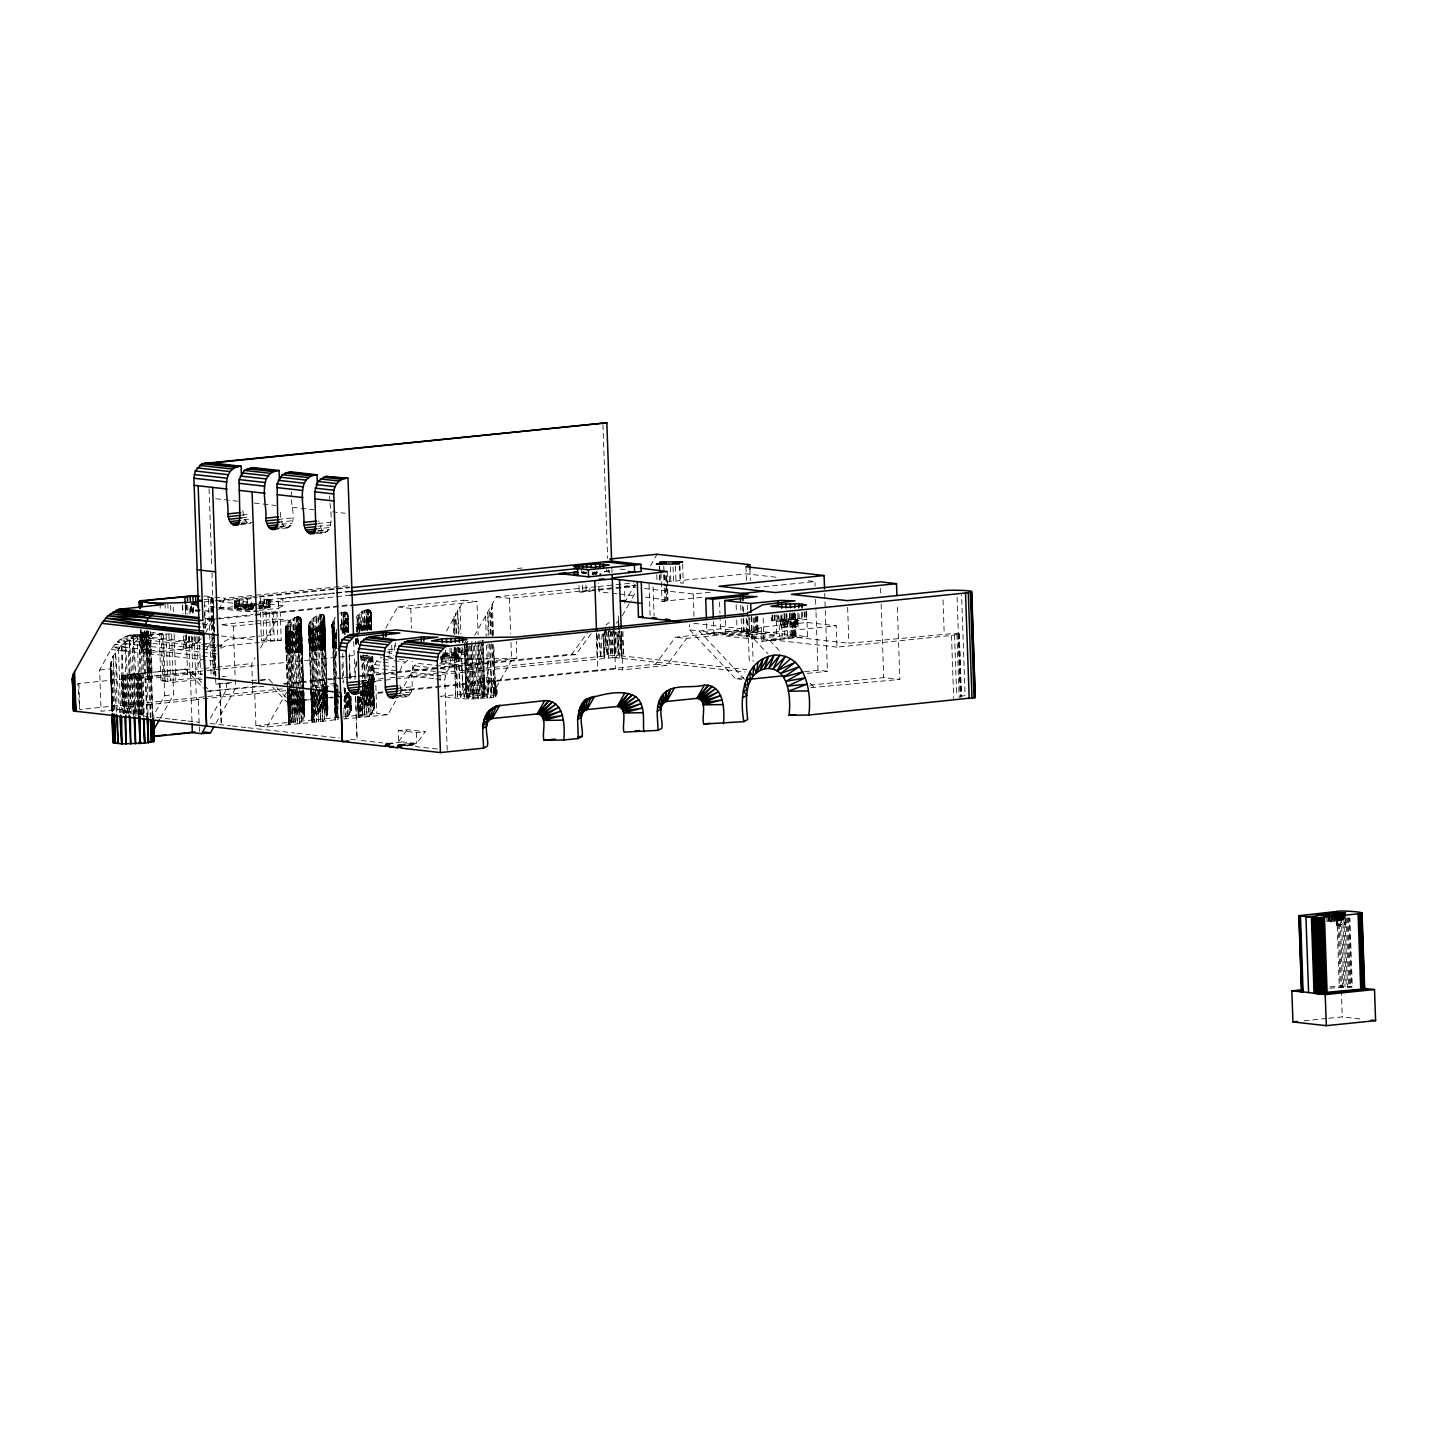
<?xml version="1.0" encoding="UTF-8"?>
<svg xmlns="http://www.w3.org/2000/svg" width="1448" height="1448" viewBox="0 0 1448 1448"><rect width="100%" height="100%" fill="white"/><g stroke="black" fill="none" stroke-linecap="round" stroke-linejoin="round"><path stroke-width="0.75" stroke-dasharray="5 3.75" d="M121.759 712.398L121.813 644.903C128.655 638.858 142.556 628.595 150.23 638.405L152.945 716.434L164.692 695.601L162.538 633.699L153.452 632.686L130.501 635.02C113.596 638.115 107.206 657.283 99.641 670.008L101.07 711.276L135.822 707.746L136.058 714.117M299.084 685.302L297.962 626.604C310.053 609.68 284.532 617.97 285.292 629.138L286.143 652.632L302.361 652.161L301.256 620.758L303.247 685.628M194.322 636.143L196.331 699.366L254.794 693.827L255.916 725.756L266.993 726.986L322.723 721.321L327.429 715.167L327.067 685.7L322.47 685.194L321.275 624.233C333.384 607.309 307.845 615.599 308.623 626.767L309.456 650.261L325.691 649.79L324.569 618.368L326.814 691.873M344.57 633.138L344.588 621.844C351.285 617.427 346.561 607.762 339.791 613.59M367.593 630.785L367.611 619.509C378.652 605.879 359.557 608.106 356.208 617.916M612.576 631.02L612.522 657.754L439.921 674.533L440.228 683.239M189.688 636.179L189.634 647.419L183.914 649.066L147.443 652.776C136.022 653.356 142.32 636.414 140.347 630.206M189.815 613.699L189.851 606.965M1337.138 917.58L1337.246 925.145L1336.432 917.507M297.13 687.565L299.41 723.692C302.487 721.629 308.026 713.267 301.872 711.909L300.333 691.022L299.989 712.108L292.478 716.814L288.659 724.778L285.419 627.871L288.767 723.041L287.41 688.759M346.742 692.615L346.633 707.348L343.375 708.706M185.398 635.636L185.254 648.867L184.457 635.708M185.634 613.59L185.724 604.775M362.597 630.821L362.815 611.255L363.792 630.785M604.269 629.971L603.979 656.107L388.01 678.116M618.477 631.672L618.206 655.51L746.752 669.61M618.513 629.5L618.604 620.83L616.215 623.237M1337.373 915.389L1337.463 925.145L1345.753 924.313L1345.427 912.946M334.922 633.898L336.642 719.584L322.723 721.321L320.732 689.701M357.855 638.206L357.783 644.867L357.656 638.188M357.891 635.998C353.909 621.518 361.258 626.857 367.611 619.509L368.335 629.88L367.955 609.554L369.204 629.771M203.824 629.084L203.933 622.441M361.511 630.17L361.602 624.016L362.145 630.133M298.216 691.257L297.854 712.869L293.148 618.35L292.767 653.139L290.089 620.649L292.478 716.814L287.519 623.509L287.537 652.976L285.835 626.477L286.577 652.831M321.474 693.212L321.166 710.497L314.071 716.525L311.972 722.407L310.868 690.895M344.823 688.669L344.479 708.126L343.882 699.511M457.496 647.039L460.428 698.642C462.22 685.791 492.809 666.044 495.868 686.406C501.913 701.701 486.799 696.741 478.111 698.678C465.55 699.674 453.097 697.846 440.681 696.271L473.152 692.959L495.922 695.619L493.171 644.631M609.264 626.984L608.594 657.826L606.133 627.074M319.338 693.067L318.94 711.783L317.474 688.976M192.946 637.066L192.711 645.79L189.634 647.419L188.801 636.215M342.886 633.898L343.23 623.237L344.588 621.844L345.457 634.296M365.982 629.409L366.235 620.884L366.724 629.409M603.219 634.477L603.979 656.107L607.309 655.835L608.16 628.685M280.532 512.375C280.586 517.823 280.84 525.877 287.048 527.941C299.609 522.294 288.532 501.623 291.754 491.813M316.587 533.063C338.687 537.063 328.823 507.144 329.728 496.067M361.982 681.212L363.991 688.94L368.353 692.524C381.729 686.461 365.837 663.365 381.874 657.32M399.938 685.483L401.965 693.194L406.309 696.796C419.142 691.239 405.096 671.184 417.042 663.293L450.238 667.021L456.084 664.523L516.882 658.333L516.284 641.301M605.861 627.074L604.612 657.971L602.983 633.373M460.048 647.908L464.138 698.841L465.568 689.375L468.482 698.913L471.451 684.252L473.224 698.859L474.582 682.099L478.111 698.678L480.845 678.949L482.854 698.407L483.831 677.99L487.198 698.045L489.134 677.465L490.908 697.592L491.325 677.917L493.75 697.103L494.528 680.144L495.596 696.579L495.451 681.899L496.338 696.09L495.904 683.999M604.522 632.124L607.309 655.835L614.676 655.528L615.816 631.853L616.178 657.79L745.159 671.962M596.323 632.794L597.21 658.514L597.662 628.269L600.757 658.207L602.404 628.921M334.271 690.768L335.284 720.036L332.479 621.735L335.357 617.282M343.9 709.936L343.954 718.968L358.308 717.683L357.891 696.778M134.537 714.117L132.275 651.89C131.768 631.165 158.918 635.31 172.131 633.591M447.215 750.154L444.771 679.908L446.093 672.65L450.238 667.021M491.614 643.582L494.365 695.203L495.868 686.406L496.338 696.09M412.101 745.358L413.422 743.204L416.716 743.457L425.26 731.692L407.268 729.683L398.345 730.588L398.725 741.43L413.422 743.204M355.955 662.532L354.923 678.569M361.873 666.858L364.715 660.179L369.873 655.98M399.847 671.13L402.689 664.451L407.847 660.234M269.762 600.051L260.278 598.513L260.604 608.739L259.445 608.848L259.21 601.753L269.762 600.051L269.925 607.164M269.907 599.599L270.016 607.11L260.604 608.739M771.368 620.559L790.825 617.952L806.934 619.219L794.065 621.319L774.354 621.283L771.368 620.559L771.151 614.477M446.473 631.057L463.885 600.196L476.971 601.662L478.13 634.821M596.051 586.73L496.356 596.884L474.618 635.419M148.492 631.183L141.886 643.274L140.945 647.871L140.8 630.332M153.452 632.686L150.23 638.405L152.637 717.031M205.634 632.758L213.2 619.346M218.612 609.753L225.092 598.259L348.823 585.644M160.493 717.846L173.561 694.696L173.108 682.207L160.909 680.85L159.28 634.17M200.747 659.654L195.281 669.356L201.797 668.686M206.231 649.935L213.906 636.342M210.358 718.226L226.684 689.284L226.467 683.04M215.951 723.113L235.535 688.397L235.228 679.492M252.803 693.61L251.753 663.6L255.047 657.772M260.513 648.071L276.948 618.948L289.835 620.396L292.007 682.641M266.993 726.986L289.835 686.497M385.711 628.142L397.675 606.947L463.885 600.196M357.602 697.429L358.308 717.683L387.883 714.679L395.503 701.176M399.865 693.465L412.915 670.315L412.608 661.465M624.468 603.001L634.894 584.521M622.369 615.653L631.038 600.305M632.124 598.386L635.364 592.63M650.532 565.752L657.03 554.24M162.538 633.699L139.587 636.052L131.388 641.048L128.275 651.437L129.071 674.316L188.928 669.085L202.774 683.691M204.602 627.509L208.747 621.862L214.576 619.364L252.676 615.49M123.044 713.303L121.722 675.51L137.632 674.171L140.927 674.714L142.32 714.733M142.175 714.986L140.927 674.714M327.121 692.162L327.067 685.7M466.22 696.868C495.035 692.778 486.166 699.981 466.22 696.868L464.482 647.147M725.376 620.504L725.919 636.016L758.281 632.07L744.127 631.636L713.936 634.677L706.932 633.88L706.552 622.803M959.282 633.844L961.49 696.922L960.223 696.18L958.015 633.102L959.282 633.844L951.499 635.455L836.98 647.129L836.238 625.789L807.025 622.495L761.485 627.147L761.974 641.337L793.667 637.211L796.255 636.342L782.083 635.907L751.892 638.93L725.919 636.016M147.642 630.658L149.343 679.546L147.533 679.094L146.085 632.143M215.68 676.162L213.127 598.096L203.625 596.775M251.825 604.83L243.572 606.06L254.214 606.531M253.165 608.323L243.626 607.834L251.88 606.603L251.626 598.621L234.341 600.938L235.01 608.45L248.314 609.318L248.26 607.545M259.264 607.798L261.274 607.327L261.346 605.318L258.287 604.812M261.274 607.327L258.359 606.585M355.828 638.912L356.226 645.717L356.045 639.147M336.968 690.823L337.384 714.136L335.393 718.28L334.162 683.8L336.008 683.347L338.036 719.385L336.642 719.584L332.479 621.735L334.162 648.233L337.366 648.396M365.91 655.636L369.059 716.597L374.308 708.488L373.403 680.976L362.543 680.651L362.815 716.851L361.312 692.072M441.061 661.827C482.999 654.93 435.504 672.849 440.934 654.496M458.69 661.32L458.582 653.989L451.378 653.428L441.676 654.261L441.93 661.356M585.897 571.978L585.951 573.752L582.911 573.263L586.802 572.322M660.994 573.028L661.989 601.391L667.999 600.286L643.546 596.793M780.237 620.142L798.011 619.4L780.237 620.142L780.943 627.455L798.12 626.731L788.726 626.007L780.472 627.237M1343.02 913.96L1342.857 919.933L1326.748 921.381M604.305 571.924L609.518 570.331L609.427 572.557M398.725 741.43L407.268 729.683M388.281 672.831L571.815 654.116L587.472 632.812M396.499 672.849L575.815 654.568L591.472 633.265M401.006 690.117L655.618 664.161L675.401 637.229L737.068 630.948L748.236 632.197L686.587 638.496L675.401 637.229M400.517 691.022L615.454 669.03L622.64 669.845L666.786 665.428L686.587 638.496M124.673 712.452L121.813 644.903L113.143 655.962L110.501 663.13L111.894 711.131M201.381 638.586L192.711 645.79L192.222 637.084M344.045 687.329L346.054 718.932L351.303 710.823L350.814 696.017M285.491 630.206C288.894 634.677 295.193 629.5 297.962 626.604L300.876 685.356M308.804 627.835L312.08 720.67L308.732 625.5L309.456 650.261L308.623 626.767C310.524 633.011 318.759 627.346 321.275 624.233L324.678 691.655M340.153 625.536L343.23 623.237L343.81 633.898M605.952 624.866L609.355 622.586M234.594 608.033L236.114 605.536L238.395 605.083L255.952 603.834M467.215 645.699L466.799 654.279L441.568 656.216M371.738 656.577L373.982 706.171C368.009 701.882 360.118 710.497 358.416 715.946L357.656 696.651M220.494 648.288L226.34 645.79L259.283 642.423M278.125 601.155L278.939 608.305L278.125 601.155L282.776 598.585L334.542 593.318M278.378 608.25L283.03 605.68L282.776 598.585M747.023 619.925L747.548 634.821L761.485 627.147M324.696 617.12L325.691 649.79L324.008 615.201L327.972 713.212L326.669 709.936L321.166 710.497L319.628 688.995M236.114 605.536L234.721 606.459L253.509 607.418M204.041 599.671L212.965 598.386M261.201 605.554L259.192 606.024M121.722 675.51L140.782 674.967M147.714 678.804L187.625 674.352L202.485 674.135L190.267 672.759L137.144 678.171L138.465 715.855M302.487 651.944L286.27 652.414L285.98 631.057L288.043 683.8M325.818 649.573L309.582 650.043L309.293 628.685L311.519 685.936L336.262 683.384M336.352 629.319L336.352 647.021L332.769 647.871L334.162 648.233L334.162 618.749L336.678 679.963M355.665 638.966L355.918 645.319L356.317 638.749M324.497 616.052L326.94 685.918L325.094 686.37L315.32 686.895L313.401 618.26L316.08 650.767L316.478 615.961L319.483 686.841M372.534 656.143L373.276 681.194L361.656 682.189M441.513 662.044L441.278 654.949L458.437 654.225M1338.079 925.109L1337.735 921.344L1336.558 921.29L1336.775 925.127L1345.789 924.258L1345.21 914.756M1326.802 915.878L1327.002 921.562C1331.798 922.937 1347.527 918.937 1343.201 919.643M236.44 607.255L238.069 606.929L237.997 605.155M256.024 605.608C243.916 605.246 215.716 609.554 253.563 609.192M311.519 685.936L322.47 685.194M301.781 690.841L301.872 711.909L299.989 712.108L298.415 691.185L298.94 712.416M350.344 697.266L350.959 708.506L350.615 696.036L351.303 710.823L350 707.565L346.633 707.348L345.203 688.524M259.391 607.074L270.088 604.92L260.459 603.834M807.025 622.495L807.531 636.686L746.589 629.844L746.842 636.993L776.761 635.183L776.056 614.984M743.657 636.034L765.033 633.826L776.761 635.183M755.404 637.355L746.842 636.993M242.051 514.999L250.486 514.13M241.943 517.732L250.377 516.864M243.554 520.013L249.871 519.361M241.816 522.348L249.002 521.461M277.907 519.47L292.677 517.968M241.49 523.651L252.024 522.583M241.201 523.778L249.074 523.669M240.078 524.556L250.613 523.488M277.799 522.203L292.568 520.701M281.509 524.266L292.062 523.199M280.641 526.366L291.175 525.298M279.79 526.601L284.007 526.167M317.981 523.524L330.633 522.239M277.346 528.14L289.998 526.855M273.835 529.244L288.586 527.742M317.872 526.258L330.524 524.954M315.266 528.972L330.017 527.47M318.596 530.638L329.149 529.552M317.746 530.873L321.963 530.439L325.022 532.194M317.13 532.303L327.954 531.108M311.791 533.516L326.56 532.013M517.551 568.449L522.058 567.996M204.204 601.843L213.164 600.92M215.408 600.703L334.108 588.612M336.352 588.377L349.801 587.001M219.082 601.101L257.219 597.21M259.464 596.974L349.221 587.834M283.03 605.68L264.405 603.599L264.278 600.051L334.054 592.938M336.298 592.703L349.801 591.327M336.805 593.083L350.307 591.707M219.064 601.572L245.762 604.576L256.748 603.454M258.939 603.237L278.686 601.21M219.227 608.196L264.405 603.599M350.416 595.255L282.903 602.133L264.278 600.051M219.3 608.667L246.015 611.671L256.984 610.549M259.192 610.314L278.939 608.305M207.263 619.255L213.544 618.622L213.073 607.961M215.734 618.386L253.074 614.586M255.264 614.368L349.909 604.721M254.866 615.255L348.534 605.716M253.056 621.373L220.476 624.703L233.363 626.151L252.911 624.16M255.228 621.156L276.948 618.948M598.277 586.494L613.789 584.92M615.997 584.702L633.717 582.892M624.812 596.395L624.468 586.259L635.527 585.119M666.514 581.969L746.209 573.842L777.25 577.336M255.083 623.925L289.835 620.396M397.675 606.947L410.761 608.413L476.971 601.662M496.356 596.884L509.443 598.35L595.852 589.553M598.06 589.318L613.572 587.743M615.78 587.526L635.726 585.481M579.001 585.553L579.236 592.105L635.129 586.404M644.414 588.503L693.194 593.97L710.914 592.178M755.168 587.653L814.934 581.571L815.097 586.006M261.473 642.206L281.238 640.197L280.242 611.816L260.441 612.124L204.802 605.879M661.989 601.391L704.47 597.065M99.641 670.008L110.935 668.867L112.365 710.135M129.071 674.316L188.928 669.085M203.969 668.469L214.829 667.365M217.001 667.148L251.753 663.6M388.1 649.699L394.725 649.03M282.269 688.886L79.785 709.52L77.758 683.619L204.874 670.732M207.118 670.496L220.621 669.121M222.865 668.886L258.866 665.229M261.111 664.994L355.611 655.365M387.105 652.161L394.978 651.437M384.915 656.523L393.766 655.618M160.909 680.85L202.322 677.899M173.108 682.207L202.195 679.257M765.033 633.826L720.489 628.848L699.131 631.02L689.719 629.934L689.538 624.613M706.932 633.88L749.394 629.554L748.924 616.251M215.607 677.827L215.824 684.071L231.499 682.461M251.644 680.415L269.075 679.492L275.229 685.99M215.824 684.071L233.255 683.148M260.115 680.415L269.075 679.492M747.548 634.821L836.238 625.789M164.692 695.601L173.561 694.696M208.711 691.13L259.427 685.954M283.319 683.528L347.991 676.922M350.217 676.705L386.055 673.049M206.467 691.348L264.26 686.316M284.423 684.271L335.972 679.003M338.217 678.786L356.154 676.958M358.398 676.723L380.806 674.442M383.05 674.207L394.254 673.067M361.005 680.868L385.747 678.352M957.092 597.173L958.341 633.066L848.872 643.274L792.925 636.993L768.761 639.455L752.598 637.645L767.965 653.863M761.974 641.337L807.531 636.686M372.878 657.718L373.711 681.284L393.566 679.257M395.775 679.04L433.296 675.221M127.714 713.194L127.478 706.805L198.322 699.583L199.444 731.511M254.794 693.827L297.347 689.501M315.248 687.673L337.637 685.393L337.746 693.809M362.272 682.877L375.702 681.519L376.824 713.43L387.883 714.679M361.312 683.854L373.964 682.551M361.204 686.569L373.856 685.284M362.815 688.868L373.349 687.782M361.077 691.185L372.48 689.881M397.186 688.325L411.938 686.823M356.534 692.94L371.285 691.438M360.462 692.633L366.778 691.981M357.801 693.592L369.892 692.343M272.767 687.166L286.613 701.773L342.687 696.054M344.932 695.818L349.421 695.366M360.624 694.226L383.05 691.945M397.078 691.058L411.829 689.556M286.613 701.773L342.199 696.959M344.443 696.723L348.914 696.271M360.136 695.131L384.806 692.615M396.553 693.556L411.322 692.054M395.684 695.655L410.436 694.153M399.051 695.456L403.268 695.022M396.607 696.995L409.259 695.692M393.096 698.099L407.847 696.597M255.916 725.756L376.824 713.43M689.719 629.934L735.512 678.659L744.435 677.755M804.654 671.619L818.029 670.261L827.423 671.311L824.69 593.354M807.351 673.356L827.423 671.311M809.885 685.157L883.696 677.628L899.86 679.438L897.217 603.707M810.826 687.655L899.86 679.438M398.345 730.588L416.336 732.616L425.26 731.692M387.648 743.476L402.417 741.973M388.118 743.838L394.453 743.204M402.87 744.272L413.911 743.15M399.648 744.815L414.399 743.313L416.01 746.643L438.31 749.159M400.119 745.195L414.87 743.693M400.535 745.756L415.286 744.254M407.196 745.811L415.63 744.96M960.223 696.18L965.11 695.692L961.581 594.476M1329.934 986.939L1341.138 985.798L1352.305 987.065L1349.898 917.96M1329.843 988.133L1351.527 986.993L1349.12 917.887M1304.141 1020.768L1326.549 1018.487M1328.793 1018.27L1342.224 1016.894L1362.26 1019.139M1338.821 987.21L1339.961 987.12A10.172 1.014 -2 0 1 1350.115 986.812M592.431 573.752L596.793 573.444M579.236 592.105L589.915 591.508L589.698 584.974M260.441 612.124L261.436 640.505L281.238 640.197M597.372 572.594L591.743 572.883M442.636 652.976L459.74 652.559L467.505 653.808M130.501 635.02L139.587 636.052L129.306 635.201L136.546 636.83L125.415 636.486L133.759 638.55L122.682 637.934L131.388 641.048L117.36 641.935L129.614 644.179L114.971 644.342L128.546 647.727L112.89 646.894L128.275 651.437L111.206 649.519M254.233 605.626L252.386 605.698L252.332 603.925M248.839 607.545L248.911 609.318L250.703 609.3L252.531 609.228L252.477 607.454M1339.472 918.865L1340.54 918.72L1339.038 918.629M441.061 656.125L467.378 659.093L516.882 658.333M586.603 572.974L581.082 572.883M234.341 600.938L250.45 602.205L250.703 609.3M611.472 631.6L614.676 655.528L618.206 655.51L616.758 631.853M258.595 605.59L270.342 606.893L268.894 607.563L268.839 605.789M595.689 571.96L597.626 572.014M260.531 605.608L270.142 606.694M356.407 624.541L358.036 624.884L358.489 631.491M333.203 648.071L332.044 623.129L332.769 647.871L331.936 624.378L332.895 647.654L332.624 626.296L335.013 627.237M609.572 572.105L603.635 571.146L603.581 569.372M334.036 684.017L336.841 684.47L336.913 688.705M609.21 570.765L609.192 572.594M215.643 498.727L237.888 501.225M254.341 503.071L275.989 505.497M292.297 507.325L313.945 509.768M332.37 511.832L345.022 513.244M808.292 580.829L814.934 581.571M620.233 569.136L626.531 569.842M624.468 586.259L635.545 587.508M616.83 593.789L599.038 591.798L598.73 583.073M619.056 594.042L634.64 595.798M693.9 623.328L749.394 629.554L749.666 636.704L699.131 631.02L744.906 679.727L735.512 678.659M836.98 647.129L768.761 639.455L779.513 650.804M204.349 595.924L212.639 596.847M214.72 597.083L225.092 598.259M268.441 613.029L272.441 613.463L273.183 634.749L230.087 639.147A14.263 11.783 -83.6 0 0 220.114 647.274M205.254 610.712L208.874 611.11L204.494 611.563L204.783 620.07M571.815 654.116L575.815 654.568M655.618 664.161L666.786 665.428M205.67 618.368L214.576 619.364M207.082 619.654L211.553 620.16M201.924 623.871L206.376 624.378M593.897 670.46L597.897 670.895L596.558 632.541M221.381 635.998L254.758 639.745M387.069 656.777L393.566 657.501M440.59 662.786L456.084 664.523M368.136 655.781L362.887 655.184L360.081 656.903L367.086 657.682M388.372 658.044L397.024 659.021M399.196 659.274L405.675 659.998M439.758 663.817L453.043 665.32M383.394 659.51L392.064 660.487M394.218 660.74L405.042 661.953M361.222 659.799L364.715 660.179M376.697 661.537L381.041 662.026M383.195 662.261L391.865 663.238M414.671 665.79L447.866 669.519M143.587 636.486L215.155 644.523M217.399 644.776L226.34 645.79M140.547 637.283L214.358 645.573M216.585 645.826L223.3 646.586M374.923 664.668L381.421 665.392M383.593 665.628L394.417 666.858M412.897 668.922L446.093 672.65M137.741 639.002L200.367 646.025M202.611 646.279L216.023 647.781M119.967 639.763L131.388 641.048M135.388 641.5L200.24 648.776M202.485 649.03L215.897 650.532M373.874 668.198L395.521 670.641M411.829 672.469L433.966 674.949M436.192 675.202L445.043 676.198M133.614 644.631L200.711 652.161M202.937 652.414L216.367 653.917M373.602 671.926L399.576 674.84M411.558 676.18L433.694 678.659M435.92 678.913L444.771 679.908M132.546 648.161L215.3 657.464L215.028 661.175L132.275 651.89M373.711 681.284L375.702 681.519M222.178 676.343L226.25 676.795M137.144 678.171L149.343 679.546M196.331 699.366L198.322 699.583M127.478 706.805L135.822 707.746M143.352 716.036L154.483 717.285M156.71 717.52L170.05 719.023M172.276 719.276L185.634 720.778M187.86 721.032L198.973 722.281M210.105 723.529L230.214 725.774M232.44 726.009L245.798 727.511M248.042 727.765L294.795 733.014M297.021 733.267L310.379 734.769M312.605 735.023L339.339 738.028M350.47 739.276L357.149 740.019L355.665 697.447M361.367 740.507L382.851 742.933M408.028 745.756L404.028 745.304L403.648 743.602M128.058 635.509L136.546 636.83M257.509 608.015L261.563 608.667L261.346 605.318M1336.902 925.145L1337.282 921.362M247.518 523.126L243.698 517.769L242.558 508.103M810.246 683.239L814.862 688.108M276.767 687.601L290.596 702.208M204.313 685.302L210.467 691.8M184.928 668.632L203.372 688.09M321.963 530.439L318.651 520.882M110.935 668.867L110.32 666.243L112.184 710.841M363.882 629.536L363.177 623.183L363.249 629.554M608.395 630.93L610.947 655.636L610.893 627.237M198.267 636.939L198.702 641.301L198.648 636.939M362.072 686.461L364.172 707.855L362.742 655.075M315.519 689.049L317.836 712.579L317.474 693.321M291.989 689.284L294.523 714.968L291.591 619.4M360.009 631.346L359.376 624.758L359.376 631.4M613.644 631.02L616.178 657.79L612.522 657.754L609.753 626.966M616.975 631.98L619.364 657.917L618.658 631.364M318.307 685.248L315.266 628.74L316.261 691.764M297.148 692.09L297.311 723.729L291.953 631.111L292.894 687.746M618.368 615.889L618.948 622.549M619.69 631.455L621.97 658.134L621.065 632.088M621.771 631.527L623.78 655.799L622.839 629.047M361.167 630.875L359.738 613.554L360.081 630.875M360.57 690.624L362.127 709.719L361.801 690.66M337.366 690.841L338.416 703.583M313.709 688.976L315.791 714.443L315.356 689.013M618.604 620.83L618.948 625.192M619.111 627.364L621.301 655.618L620.902 631.455M319.556 614.586L323.302 709.719L323.483 686.569L325.203 709.538L325.094 686.37L322.216 614.314M347.429 692.542L348.516 707.167L348.443 692.416M186.484 604.902L187.136 613.843M369.62 629.066L368.806 618.024L369.023 629.011M346.597 631.4L345.782 620.378L346.018 631.364M605.517 629.663L607.309 655.835M356.552 626.568L357.222 636.74M348.986 692.56L350 707.565L349.801 696.741M335.465 633.826L336.352 647.021M119.605 712.579L115.496 652.179L117.234 712.452M459.034 632.396L457.586 610.241L458.364 634.55M359.43 696.904L360.407 711.801L360.136 696.959M333.185 620.251L335.701 688.615M335.846 690.75L337.384 714.136M286.559 625.011L290.758 718.896L290.215 689.23M144.854 630.966L146.32 652.831L146.013 630.821M369.819 657.935L372.643 712.543L371.231 658.044M365.656 630.369L364.371 610.423L364.48 630.423M368.027 657.881L371.032 714.66L370.598 680.524M363.774 655.691L366.978 716.633L366.778 680.47M363.683 682.171L365.276 707.058L364.878 655.021M359.52 632.722L358.38 614.929L358.507 632.686M348.262 693.538L349.62 714.896L349.203 693.61M342.633 632.704L341.366 612.776L341.438 630.55M346.488 693.501L348.027 716.995L347.719 693.538M336.352 632.83L336.642 637.283M324.804 693.791L326.307 717.267L325.854 693.864M322.759 689.465L324.696 719.385L324.316 689.501M318.596 689.773L320.623 721.339L320.461 689.719M314.053 650.767L312.026 619.654L313.528 686.841M301.22 691.891L302.994 719.638L302.451 691.981M299.157 687.565L301.383 721.756L301.003 691.891M294.034 689.266L295.627 714.154L296.17 689.212L296.731 713.448M290.74 653.139L288.713 622.025L288.948 653.084M138.447 714.606L133.451 636.776L134.99 714.805M316.207 685.375L318.506 721.43L318.325 689.773M293.039 689.99L295.193 723.819L295.012 689.881M346.181 632.124L344.932 611.889L345.312 634.495M337.746 685.411L338.434 696.669M314.705 692.289L316.478 721.575L316.279 693.882M291.12 690.153L293.166 723.946L292.912 689.881M182.593 605.029L183.136 613.807M360.081 624.577L360.353 629.011M313.745 629.301L314.958 649.229L313.039 629.482L313.039 649.392L311.7 629.609L312.696 685.719M290.433 631.672L291.627 651.618L289.709 631.853L289.727 651.781L288.387 631.98L289.383 688.108M372.027 680.632L373.765 710.443L372.118 655.944M349.873 697.882L350.742 712.778L350.289 695.836M325.927 689.61L327.429 715.167L326.868 693.99M133.868 714.787L129.487 638.966L130.338 712.669M456.735 633.591L455.577 613.391L456.066 633.518M359.918 696.76L361.059 717.031L360.751 691.456M321.221 649.048L319.899 625.608L319.175 649.066L316.841 627.907L317.04 649.12M313.076 692.488L314.723 721.756L314.397 694.044M303.084 690.768L304.333 713.267L303.754 692.452M297.89 651.437L296.587 627.98L295.863 651.437L293.528 630.278L293.727 651.491M289.51 690.352L291.392 724.127L291.012 690.044M190.521 606.603L190.883 613.138M116.329 712.199L113.143 655.962L114.573 712.018M367.72 629.952L366.616 609.68L366.634 630.043M344.823 634.55L343.592 612.033L343.61 632.378M203.01 622.369L203.372 629.047M147.117 717.882L142.574 634.296L144.167 716.507M491.144 634.604L489.822 609.916L490.383 634.514M142.429 632.07L143.497 652.234L143.225 631.925M599.562 634.387L600.757 658.207M358.253 696.814L359.14 713.918L358.76 696.904M340.334 624.45L340.66 630.966M334.47 684.198L336.117 716.271L335.646 695.004M311.157 686.587L312.804 718.642L312.207 690.986M287.826 688.958L289.491 721.014L288.786 689.121M141.035 629.428L142.139 651.22L141.596 631.455M143.298 716.054L139.171 634.749L140.004 714.66M129.125 712.832L125.56 641.699L125.867 712.85M492.736 635.744L491.325 606.875L492.32 635.582M358.651 696.977L359.647 717.249L359.285 695.927M325.004 650.007L323.23 614.622L323.827 650.224L321.619 614.26L322.234 650.424L320.279 614.404L320.316 650.586L318.035 615.147L318.216 650.713M311.736 690.443L313.311 721.973L312.804 692.126M302.958 688.524L299.917 616.993L301.781 688.741M1336.649 921.272L1336.775 925.127L1336.54 915.263M488.935 635.129L487.886 612.993L487.994 635.075M489.352 643.98L491.777 694.877L490.601 643.455M371.285 629.934L370.344 610.477L370.905 630.061M372.987 680.795L374.308 708.488L373.403 680.976M357.891 631.201L357.185 616.414L357.185 631.147M358.289 639.654L358.597 645.989M348.262 632.287L347.321 612.83L347.882 632.414M326.651 685.519L326.958 691.909M312.261 650.713L310.831 621.12L310.849 650.605L309.166 624.106L309.89 650.442M303.537 692.144L304.659 715.584L303.899 692.397M144.257 630.912L145.271 652.758M355.937 639.491L356.226 645.717M113.831 710.353L111.46 659.673L112.799 711.475M1337.5 921.362L1337.88 925.127M368.552 609.59L369.457 629.789M345.529 611.925L346.434 632.143M298.885 616.685L300.514 652.614L298.288 616.649L298.922 652.813L296.967 616.776L298.27 689.103M611.852 568.195L612.033 572.449M454.817 634.206L454.038 616.504L454.419 634.115M455.378 647.473L457.586 698.352L456.373 646.93M357.855 697.212L358.724 717.466L358.217 696.144M311.03 690.678L312.388 722.19L311.664 692.343M152.33 717.068L148.873 636.378L150.827 717.466M150.357 717.665L146.809 635.002L148.04 715.801M141.433 632.36L141.886 643.274L141.868 632.432M371.104 629.844L369.584 609.898L369.91 629.934M348.081 632.197L346.561 612.233L346.887 632.269M325.384 649.374L324.153 619.762L324.424 649.229L322.47 622.749L322.995 649.12M302.071 651.763L300.84 622.151L301.112 651.6L299.157 625.12L299.682 651.491M371.539 629.246L370.923 613.662L371.322 629.156M373.566 705.629L370.561 656.795M372.335 704.941L371.43 681.646L371.539 704.814L369.837 681.845L369.656 705.013L366.978 654.894M350.108 696.977L350.543 707.963M348.733 692.452L349.312 707.294M327.23 710.353L326.271 686.153L326.669 709.936L325.094 686.37L325.999 709.665M303.917 712.724L303.048 690.714L303.356 712.307L301.926 690.877L302.686 712.036M144.13 634.333L147.461 717.882M112.419 711.945L110.501 663.13L112.021 711.674M373.276 681.194L374.254 706.841M350.742 696.361L351.231 709.176M326.94 685.918L327.918 711.565M303.718 690.424L304.587 713.936M355.556 639.129L355.918 645.319M219.806 682.822L221.309 724.76L219.825 684.506M213.544 618.622L213.996 631.581M1348.251 917.833L1350.658 986.939M1347.274 917.779L1349.681 986.903M1346.206 917.761L1348.613 986.884M1344.794 913.869L1347.473 986.866M1344.667 913.706L1345.12 924.222M1344.378 913.561L1344.667 924.24M1343.925 913.435L1344.45 924.258M1343.871 917.761L1346.296 986.884M1343.581 914.503L1343.78 920.186M1342.676 913.688L1343.074 920.349M1342.658 914.267L1345.065 986.903M1342.224 914.412L1342.423 920.095M1342.025 914.828L1342.224 920.512M1341.608 914.575L1341.807 920.24M1341.427 917.833L1343.853 986.957M1341.029 914.991L1341.228 920.656M1340.866 914.72L1341.065 920.403M1340.052 913L1342.622 987.011M1339.961 914.865L1340.124 920.801M1338.929 915.009L1341.445 987.084M1338.694 915.263L1338.893 920.946M1341.301 990.251L1342.224 1016.894M1337.789 915.154L1340.323 987.174M1336.92 917.58L1339.237 987.265M1335.961 915.516L1336.16 921.181M1335.219 915.371L1335.4 921.055M1334.495 915.607L1334.694 921.29M1333.807 915.462L1334.006 921.145M1332.975 915.697L1333.174 921.381M1332.377 915.552L1332.576 921.218M1331.436 915.769L1331.635 921.453M1330.911 915.607L1331.092 921.29M1329.879 915.824L1330.079 921.507M1329.427 915.661L1329.626 921.344M1328.323 915.86L1328.522 921.543M1327.979 915.697L1328.16 921.362M959.101 633.446L961.309 696.542M958.558 634.26L960.766 697.357M956.947 634.677L959.155 697.773M954.558 635.093L956.694 695.927M951.499 635.455L953.707 698.551M943.028 599.906L944.205 633.554M880.583 588.54L880.746 592.992M881.126 604.124L883.696 677.628M847.623 607.382L848.872 643.274M815.568 599.309L815.948 610.386M816.02 612.613L818.029 670.261M806.645 611.11L806.934 619.219M806.301 612.721L806.518 618.785M805.939 611.581L806.228 619.69M804.798 612.341L805.016 618.423M804.165 612.052L804.436 620.16M802.301 612.07L802.5 618.151M801.414 612.486L801.703 620.595M799.024 613.916L799.151 617.97M797.884 612.884L798.12 626.731M797.54 619.201L797.794 626.296M797.124 619.889L797.377 626.984M796.49 619.02L796.744 626.115M795.857 620.124L796.092 627.219M795.477 614.169L796.092 636.631M795.043 613.843L795.694 636.088M794.952 618.911L795.205 626.007M794.355 612.54L795.205 636.921M793.776 613.21L794.355 627.437M793.667 613.717L794.445 635.889M792.816 612.812L793.667 637.211M792.146 614.567L792.925 636.993M791.821 613.572L792.581 635.744M790.735 613.083L791.585 637.464M790.807 618.857L791.042 625.934M789.486 613.5L790.264 635.672M789.359 613.427L789.649 621.536M788.472 618.911L788.726 626.007M787.441 620.703L787.676 627.799M786.843 613.5L787.603 635.672M786.21 614.061L786.355 618.115M786.21 619.038L786.445 626.133M785.232 620.703L785.468 627.799M784.906 613.536L785.196 621.644M784.056 613.59L784.816 635.744M784.128 619.219L784.364 626.314M783.278 620.649L783.531 627.744M782.391 619.436L782.626 626.531M781.92 614.332L782.065 618.386M781.395 615.943L782.083 635.907M780.78 615.563L781.341 626.767M780.689 620.359L780.943 627.455M780.363 619.907L780.617 627.002M778.897 616.16L779.585 636.106M778.083 614.694L778.228 618.749M777.087 615.436L777.304 621.518M774.915 615.129L775.06 619.183M774.155 615.201L774.354 621.283M772.635 615.581L772.779 619.635M772.128 614.875L772.345 620.957M763.114 618.115L763.892 640.288M757.738 616.558L758.119 632.36M757.177 616.305L757.72 631.817M756.707 617.138L757.25 632.649M755.928 616.106L756.471 631.618M755.168 617.427L755.711 632.939M754.155 618.169L754.625 631.473M753.069 617.681L753.612 633.192M749.919 569.154L750.317 580.395M751.566 616.396L753.141 661.374M751.114 616.776L751.892 638.93M749.177 618.115L749.648 631.4M745.955 566.765L746.444 580.576M747.295 605.264L747.458 609.753M747.53 611.997L749.34 663.528M746.39 618.187L746.86 631.491M743.276 607.255L743.584 616.124M743.657 618.332L744.127 631.636M742.643 605.771L743.023 616.866M743.096 619.074L743.494 630.151M740.706 605.246L741.086 616.323M741.159 618.549L741.629 631.853M736.145 604.775L736.38 611.327M736.688 620.052L737.068 630.948M719.547 601.934L719.946 613.156M720.018 615.4L720.489 628.848M713.466 621.373L713.936 634.677M693.194 593.97L694.117 620.16M682.623 564.068L683.293 583.218L680.542 582.911L679.945 565.878M679.564 565.788L680.144 582.802M675.456 566.204L676.053 583.218M673.049 567.182L673.573 582.078M670.315 566.874L670.822 581.77M669.248 576.105L669.465 582.494M667.22 571.526L667.999 600.286M666.623 575.562L667.003 586.476M667.076 588.648L667.456 599.562M665.971 576.666L666.822 600.667M664.958 575.29L665.338 586.205M665.41 588.377L665.79 599.291M663.781 566.132L663.999 572.521M664.071 574.639L664.306 581.028M663.854 574.856L664.234 585.77M664.306 587.96L664.759 601.047M659.673 566.548L659.89 572.937M659.98 575.055L660.27 583.58M659.238 566.439L659.455 572.829M659.528 574.965L659.763 581.336M656.777 574.657L657.012 581.028M653.102 586.838L654.116 616.178M649.03 584.141L650.134 615.726M621.319 632.052L622.64 669.845M614.133 630.694L615.454 669.03M613.699 627.563L614.676 655.528M608.54 569.933L608.613 571.707M602.947 424.572L607.617 558.331M606.531 569.607L606.585 571.381M596.721 571.67L596.739 574.422M595.906 572.684L595.961 574.458M595.544 572.702L595.617 574.476M594.639 571.851L594.712 573.625M594.531 572.756L594.585 574.53M593.463 572.811L593.517 574.585M592.775 572.847L592.829 574.621M592.359 571.978L592.322 574.639M585.969 585.064L586.205 591.617M584.34 571.87L584.413 573.643M583.309 571.689L583.363 573.462M582.983 571.254L582.911 573.263M582.331 585.264L582.567 591.816M581.535 567.598L581.716 572.919M509.443 598.35L510.673 633.735M510.981 642.568L511.596 660.252L495.343 689.067L493.786 644.269M492.374 603.943L493.46 635.31M492.628 644.414L494.365 695.203M493.135 678.822L493.75 697.103M485.551 616.052L486.256 636.269M486.564 645.247L488.284 694.66L488.03 643.889M483.143 640.07L485.116 696.579M482.944 644.107L484.772 696.108M482.365 640.342L484.338 696.85M481.822 643.926L483.65 695.909M480.971 640.595L482.944 697.103M480.247 646.061L481.967 695.782M479.089 640.831L481.062 697.339M478.51 645.88L479.125 663.564L462.944 692.235L461.387 647.437M477.985 641.482L479.885 695.728M477.007 645.536L478.817 697.52M475.596 641.482L477.496 695.728M474.546 645.663L476.356 697.664M473.243 646.061L474.98 695.8M471.885 641.229L473.858 697.737M471.487 645.518L473.152 692.959M470.781 646.206L472.519 695.927M469.659 645.754L471.469 697.737M468.537 646.387L470.274 696.126M467.396 641.156L469.369 697.664M466.817 645.265L467.378 659.093M466.509 642.097L468.392 696.361M465.731 641.03L467.704 697.538M465.279 646.876L467.016 696.615M464.591 642.586L466.582 697.357M464.265 645.138L466.075 697.121M462.944 648.686L463.089 652.74M461.984 647.075L462.274 655.184M459.975 607.128L460.917 634.007M459.595 648.505L459.74 652.559M458.455 647.473L458.835 661.084M458.111 653.79L458.364 660.885M457.713 654.478L457.948 661.573M457.079 653.609L457.315 660.704M456.428 654.713L456.681 661.808M455.613 648.433L455.758 652.487M455.523 653.5L455.776 660.596M454.69 654.93L454.944 662.026M454.346 647.799L454.636 655.89M453.007 619.491L453.477 632.939M454.02 648.632L455.74 697.954L454.69 647.328M453.586 653.428L453.839 660.523M452.609 655.093L452.862 662.189M451.251 648.487L451.396 652.541M451.378 653.428L451.631 660.523M449.93 648.016L450.581 662.315M449.061 653.5L449.296 660.596M448.011 655.292L448.247 662.388M446.78 653.627L447.016 660.722M445.568 650.152L446.056 662.388M444.699 653.808L444.952 660.903M443.866 655.238L444.102 662.333M442.961 654.025L443.197 661.102M442.31 655.111L442.563 662.207M416.336 732.616L416.716 743.457M410.761 608.413L411.449 628.305M395.539 642.622L395.684 646.894M394.363 645.102L394.598 651.473M391.72 645.102L392.01 653.609L389.222 653.7L389.078 649.428M370.851 611.327L371.629 629.699M369.783 616.522L370.236 629.446M367.303 609.572L368.009 629.898M368.969 656.994L370.634 704.832M364.751 622.133L364.987 628.794M361.24 612.305L361.873 630.296M361.674 655.799L361.928 662.587M362 664.831L364.842 716.706L364.643 680.524M360.697 655.075L360.86 659.6M358.688 624.866L358.905 631.473M356.353 661.338L356.588 668.107M353.71 641.428L355.031 679.528M355.538 696.126L357.059 740.037M349.366 653.971L350.235 678.804M347.828 613.662L348.298 631.509M349.312 656.451L350.108 679.021M349.33 665.066L349.801 678.623M346.76 618.875L347.212 631.781M344.28 611.925L345.077 634.495M347.104 692.542L347.611 707.185M341.728 624.468L341.873 628.921M342.742 653.464L343.755 682.822M342.09 664.143L342.724 682.207M335.9 633.808L336.678 656.053M332.117 625.464L334.198 688.506M323.447 621.246L325.8 691.728M320.967 614.296L324.298 709.556M318.415 626.857L320.442 685.194M314.904 617.029L317.347 686.895M312.352 629.572L314.307 685.538M309.872 622.622L314.071 716.525L313.564 688.958M303.754 688.072L300.695 617.572L301.691 652.396M301.184 618.423L303.555 686.044M300.134 623.617L304.116 717.538L303.447 692.126M297.654 616.667L300.17 688.94M300.243 691.022L300.985 711.927M295.084 629.228L297.057 685.302M289.021 631.962L290.976 687.909M276.912 612.106L277.907 640.469M273.274 612.305L274.269 640.668M268.93 599.201L269.183 606.296M269.563 612.414L270.541 640.776M268.495 600.522L268.749 607.617M268.423 605.898L267.844 607.834L266.866 607.997L266.794 606.223M266.921 598.875L267.156 605.97M266.215 600.974L266.468 608.069M265.853 606.368L265.925 608.142M266.016 612.414L267.011 640.776M265.038 606.513L265.093 608.269M263.97 598.639L264.206 605.735M263.988 606.621L264.043 608.395M263.047 601.409L263.301 608.486M262.921 612.323L263.916 640.686M262.341 606.803L262.396 608.576M260.875 605.101L260.948 606.875M259.844 604.938L259.898 606.712M253.092 606.549L253.056 609.21M251.3 603.961L251.355 605.735L248.223 605.898L248.169 604.124M250.776 606.603L250.83 608.377M249.545 604.938L249.599 606.712M248.567 606.621L248.603 609.318M247.21 598.839L247.518 606.893M246.685 604.214L246.757 605.988M246.631 606.549L246.685 608.323M246.088 602.259L246.341 609.337M245.762 604.576L246.015 611.671M245.418 604.305L245.472 606.079M245.074 606.441L245.146 608.214M244.441 605.572L244.513 607.346M244.259 604.413L244.332 606.187M244.332 607.545L244.404 609.318M244.042 606.26L244.097 608.033M243.717 605.825L243.626 607.834M243.119 599.164L243.354 606.26M242.106 602.187L242.359 609.282M241.563 604.667L241.617 606.441M240.821 604.757L240.875 606.531M240.658 607.418L240.712 609.192M239.572 599.562L239.825 606.64M238.938 605.011L239.011 606.784M238.775 602.006L239.011 609.101M238.395 605.083L238.468 606.857M237.707 607.183L237.762 608.956M236.839 599.997L237.074 607.092M236.259 601.735L236.513 608.812M235.68 606.857L235.734 608.631M235.047 600.467L235.3 607.563M234.757 601.354L235.01 608.45M233.363 626.151L235.137 677.266M213.127 598.096L213.761 615.889M213.833 618.097L214.449 635.889M214.521 638.097L215.39 662.551M215.698 671.438L215.843 675.89M209.073 488.718L211.77 566.023M212.566 597.843L213.888 635.636M213.978 637.862L215.281 675.637M212.078 598.676L214.72 674.243M211.317 597.644L212.639 635.419M212.711 637.645L214.032 675.438M210.557 598.965L213.272 676.741M208.458 599.219L211.173 677.012M204.566 602.422L205.019 615.418M205.091 617.59L205.471 628.432M204.874 622.206L205.091 628.577M199.299 636.215L200.62 673.99M196.982 636.143L198.304 673.917M195.552 637.174L195.77 643.726M193.326 607.255L193.561 613.916M192.819 607.617L193.037 614.151M192.168 608.721L192.312 613.083M191.57 605.825L191.86 614.549M191.335 606.205L191.57 612.739M190.539 607.327L190.774 613.988M191.534 636.215L192.856 674.008M190.267 672.759L191.987 721.52M187.715 605.264L188.023 614.151M188.801 636.378L190.122 674.153M185.217 605.463L185.543 614.35M186.231 634.351L187.625 674.352M182.376 605.065L182.683 613.861M183.444 635.871L183.914 649.066M173.199 607.273L173.362 611.726M174.122 633.934L175.769 680.614M170.629 605.264L170.864 611.925M171.642 634.152L173.271 680.832M167.805 603.183L168.131 612.088M168.909 634.296L170.538 680.976M165.036 603.273L165.344 612.16M166.122 634.387L167.751 681.049M163.461 634.387L165.09 681.067M160.04 603.201L160.275 609.861M161.144 634.314L162.773 680.994M150.592 631.292L152.221 677.972M148.492 631.563L150.121 678.225M146.954 631.835L148.583 678.515M146.664 630.785L147.443 652.776M146.465 632.667L148.094 679.347M145.904 632.414L147.533 679.094M142.827 632.124L143.135 640.704M140.583 629.844L143.768 716.525M140.42 674.478L141.814 714.498M139.985 675.221L141.379 715.24M139.298 674.297L140.691 714.317M138.592 675.474L140.004 715.493M137.632 674.171L139.026 714.19M136.727 675.709L138.121 715.728M135.533 674.098L136.927 714.117M134.483 675.908L135.877 715.927M132.021 676.035L133.415 716.054M130.646 674.171L132.04 714.19M129.506 676.107L130.827 713.9M128.184 674.316L129.487 712.108M127.116 676.107L128.438 713.9M125.922 674.496L127.243 712.289M125.017 676.053L126.338 713.846M124.057 674.732L125.379 712.525M123.352 675.926L124.673 713.719M122.664 674.985L123.985 712.778M122.229 675.727L123.551 713.538M121.867 675.257L123.189 713.049M118.428 648.433L120.655 712.814M78.88 683.565L79.785 709.52M458.799 647.817L460.428 698.642M371.032 612.395L371.557 629.826M357.656 696.361L358.308 717.683M335.284 720.036L334.832 683.565M310.976 690.424L311.972 722.407M288.659 724.778L287.537 688.542L289.057 724.561L288.261 690.461L289.998 724.344L289.419 690.225M486.619 677.501L487.198 698.045M368.607 705.321L367.919 682.008L367.502 705.773L365.819 682.117L366.398 706.353M345.022 688.578L345.583 707.674M321.583 686.714L322.271 710.045M211.969 572.738L212.82 600.866M137.325 635.256L139.497 714.19M618.368 620.305L618.604 629.156M319.537 689.049L320.062 711.077M477.731 680.325L478.111 698.678M365.892 609.861L366.326 630.115M342.886 612.196L343.303 632.468M335.429 684.361L335.61 692.868M296.243 616.957L297.003 652.976L294.722 617.518L294.903 653.084M357.439 624.848L357.62 635.98M334.416 627.201L334.76 647.22L333.384 626.894L333.583 647.437M311.103 629.572L311.429 649.591L310.071 629.265L310.252 649.808M287.79 631.943L288.116 651.962L286.758 631.636L286.939 652.179M185.959 604.721L186.086 613.481M186.448 635.382L186.665 648.523M337.764 695.945L338.036 719.385M356.534 638.93L356.57 643.039M368.806 680.47L369.059 716.597M345.873 694.099L346.054 718.932M335.465 632.812L335.574 648.342M322.506 689.701L322.723 721.321M299.193 692.072L299.41 723.692M468.41 686.696L468.482 698.913M348.606 632.052L348.009 614.748L348.534 632.161"/><path stroke-width="1.5" d="M153.578 720.887L154.284 741.231L144.691 743.168L121.741 743.892L121.759 716.905M483.541 748.164C483.523 735.566 479.505 719.638 490.13 709.791L488.809 712.289L489.08 720.036L490.13 709.791L496.374 705.972L544.683 700.651C564.611 700.018 564.955 726.244 563.833 739.982L544.032 740.29C541.389 733.195 548.738 715.692 537.19 713.936L492.32 718.516C481.189 722.1 489.352 738.462 487.361 746.064L483.541 748.164L440.445 752.562L401.259 748.145L399.141 744.652L397.259 747.711L389.259 746.806L387.159 743.313L385.277 746.354L73.558 711.022L72.4 678.659L73.341 674.044L101.722 623.346L107.876 615.762L118.591 609.355L163.534 604.522L139.37 601.481L140.764 600.703L198.068 595.599M152.764 734.208L153.506 721.176L154.031 740.761M743.874 721.647C739.095 697.194 743.801 659.636 774.137 655.202C804.871 653.247 812.165 691.692 808.799 715.022L788.997 715.33C791.151 698.877 789.196 665.121 764.472 668.849C743.023 674.949 745.901 702.66 747.675 719.529L743.874 721.647L703.71 724.018C701.212 717.068 708.217 700.018 696.886 698.37L666.786 701.447C655.89 704.977 663.6 720.651 661.79 728.29L657.989 730.389L624.016 732.145C621.536 725.195 628.541 708.126 617.192 706.497L587.092 709.556C576.159 712.995 583.942 728.978 582.096 736.417L578.295 738.516L563.833 739.982M484.211 720.742L486.799 723.348C481.098 728.851 485.152 716.036 487.524 712.706L493.098 707.529L490.365 718.48L487.361 721.864L486.673 726.208L482.854 728.308L483.922 720.018L486.528 715.384L487.524 722.154L485.605 717.104M582.132 712.905L581.788 714.498L578.693 711.077L581.3 706.425L580.196 707.239L582.295 713.212L584.847 710.335L587.87 698.588L582.277 703.782L581.3 706.425L582.512 712.217C574.458 725.647 580.051 698.859 587.87 698.588C602.676 694.642 621.735 688.578 635.889 696.723C645.989 705.411 642.695 720.235 643.817 731.837M200.15 627.002L146.556 620.975L105.505 618.169L203.372 633.518L206.557 726.263L203.553 631.038L103.423 620.74L203.299 634.134M657.989 730.389C658.044 718.353 654.297 703.873 663.401 693.918C673.917 683.148 691.257 688.796 704.38 685.085C723.982 684.415 724.724 710.063 723.511 723.71M219.3 678.931L217.833 635.147L199.372 633.066L193.905 478.238L195.245 470.98L202.177 463.65L606.857 422.78L611.617 561.1L640.939 564.394L641.192 571.489L588.576 576.847L559.236 573.553L565.806 572.883M238.54 524.737C231.59 527.561 227.897 519.47 227.951 513.859C229.146 500.375 218.232 468.048 241.11 466.256L241.418 475.125M234.323 525.171L238.449 522.529L239.843 517.932L239.101 479.578L244.314 470.401L253.092 467.595L279.066 470.51L279.373 479.379M276.514 529.009C269.563 531.832 265.871 523.742 265.925 518.131C267.102 504.646 256.206 472.32 279.066 470.51M272.296 529.443L276.423 526.801L277.799 522.203L277.075 483.831L282.269 474.673L291.066 471.867L317.04 474.781L317.347 483.65M314.469 533.28C307.519 536.086 303.827 527.995 303.881 522.384C305.076 508.9 294.161 476.573 317.04 474.781M310.252 533.697L314.379 531.054L315.773 526.475L314.759 491.813L317.872 481.424L326.072 476.428L348.009 478.256L353.475 634.713M348.715 740.887L342.307 741.539L333.746 493.949C333.257 485.913 339.556 477.786 348.009 478.256M725.231 616.07L724.688 600.558L750.661 603.472L780.852 600.431L795.024 600.866L762.644 604.812L746.806 613.536L516.14 637.048L466.636 637.808L396.462 629.934L350.416 634.622L342.217 639.618L339.122 650.007L346.108 650.804L347.23 682.714C347.158 688.325 350.85 696.416 357.801 693.592M346.108 650.804L347.448 643.546L354.38 636.197L385.747 632.559L399.919 632.993L369.403 636.758L361.204 641.754L358.09 652.143L359.104 686.786L357.71 691.384L353.584 694.026M384.082 655.057L385.403 647.799L392.354 640.469L423.721 636.83L437.875 637.265L407.377 641.011L399.177 646.025L396.064 656.396L397.078 691.058L395.684 695.655L393.096 698.099L388.517 696.524L385.494 689.755L384.082 655.057L358.09 652.143M440.445 752.562L437.26 661.03L438.599 653.772L445.532 646.442L965.508 592.974C986.341 590.169 942.883 589.608 942.72 590.947L847.388 600.649L791.441 594.368L896.511 583.671L896.909 594.802M583.978 710.407L584.865 700.868L583.562 703.348L583.852 711.095L586.35 708.995L591.146 697.031L584.883 702.027M743.023 697.52L746.842 695.42L743.276 690.696L747.114 690.207L744.525 683.981L748.272 685.139L746.697 677.574L750.281 680.433L749.756 671.673L753.032 676.27L753.575 666.46L756.417 672.868L758.082 662.08M580.376 708.144L577.625 719.366L578.295 738.516M581.553 714.407L581.426 717.267L577.625 719.366L578.983 711.801M487.361 721.864L486.799 723.348M145.488 624.522L148.329 617.844L153.488 613.644L198.141 618.658M756.417 672.868L763.114 658.677L760.291 670.352L768.508 656.36L764.472 668.849L774.137 655.202L768.798 668.397L779.784 655.22L773.069 669.048L785.323 656.415L777.087 670.768L795.314 662.207L780.689 673.465L799.495 666.605L783.712 677.012L802.934 671.836L786.029 681.302L805.541 677.755L787.531 686.099L807.224 684.18L788.164 691.203L807.966 690.913M152.873 731.349L159.407 719.783M152.529 736.67L192.367 732.616L201.652 733.647L205.996 725.937M201.652 733.647L210.503 732.742L213.779 726.968M544.683 700.651L537.19 713.936L548.647 700.778L538.728 714.027L552.448 701.972L540.176 714.588L555.887 704.162L541.425 715.584L558.801 707.258L542.421 716.959L561.064 711.077L543.072 718.606L562.53 715.439L543.344 720.434L563.127 720.127M624.685 693.212L617.192 706.497L628.649 693.339L618.73 706.588L632.45 694.533L620.178 707.149L635.889 696.723L621.445 708.144L638.821 699.8L622.423 709.52L641.066 703.619L623.074 711.167L642.532 708L623.346 712.995L643.147 712.688M674.279 688.162L666.786 701.447L670.352 689.085L665.266 701.846L666.659 691.04L663.854 702.696L663.401 693.918L662.677 703.945L660.704 697.574L661.79 705.502L658.75 701.827L661.265 707.276L657.591 706.461L661.121 709.14L657.32 711.24M704.38 685.085L696.886 698.37L708.344 685.212L698.425 698.461L712.144 686.406L699.873 699.022L715.584 688.596L701.14 700.036L718.516 691.692L702.117 701.393L720.76 695.511L702.769 703.058L722.226 699.873L703.04 704.868L722.842 704.561M808.799 715.022L975.21 697.556L971.735 591.472M73.703 699.619L73.558 711.022L72.599 676.469L74.319 711.348L73.341 674.044L75.984 711.62L74.572 671.474M112.745 720.778L112.98 742.553L121.741 743.892L120.727 715.041M777.087 670.768L790.554 658.768M490.112 710.968L496.374 705.972L491.18 718.769L489.207 719.348M1298.856 915.751L1336.595 911.462C1339.979 910.122 1372.831 912.439 1358.097 913.887L1318.639 917.67L1298.856 915.878L1301.517 991.681L1325.228 994.577L1374.514 989.545L1375.6 1020.641L1326.314 1025.673L1292.937 1021.926L1291.851 990.83L1303.055 989.69M1301.517 991.681L1302.422 991.174M1360.686 913.525L1363.328 989.328L1364.867 988.821L1363.256 988.296M749.919 569.154L749.774 564.648L745.955 566.765L824.075 575.526L824.546 588.902M492.954 708.85L499.813 705.212L492.32 718.516L490.365 718.48M587.725 699.909L594.585 696.271L587.092 709.556L585.137 709.538M73.106 691.275L72.4 678.659L73.776 710.642L74.952 710.244M576.25 565.408L573.77 566.349L594.332 567.453L609.318 565.01L599.707 563.924L579.001 564.973L576.25 565.408L576.376 568.955M139.044 742.408L140.927 742.172M1312.178 917.58L1314.838 993.382L1365.645 988.803L1363.889 988.387M212.168 462.998L606.857 422.78M227.951 513.859L240.603 512.574M228.259 516.646L240.911 515.343M228.947 519.271L241.599 517.986M229.979 521.588L240.513 520.502M265.925 518.131L278.577 516.846M231.282 523.416L239.716 522.547M266.233 520.9L278.867 519.615M232.766 524.647L239.083 523.995M266.921 523.543L279.554 522.239M267.934 525.841L278.487 524.773M303.881 522.384L316.533 521.099M269.238 527.669L277.672 526.819M304.189 525.171L316.841 523.868M270.722 528.9L274.939 528.466M304.876 527.796L315.429 526.728M305.908 530.113L316.442 529.045M307.211 531.941L315.646 531.09M308.696 533.172L315.012 532.52M199.77 596.341L187.407 596.359L149.488 600.178C124.908 605.228 213.942 602.567 199.607 600.124M609.789 559.055L657.03 554.24L749.774 564.648M351.466 587.598L611.617 561.1M350.307 591.707L577.607 568.557L577.861 575.634M574.132 568.159L588.322 569.752L640.939 564.394M199.824 610.097L195.444 610.549L199.064 610.947M350.416 595.255L577.734 572.087L574.259 571.707L574.385 575.254M599.327 579.309L603.925 578.838M612.703 577.933L667.22 571.526L640.324 568.177M350.778 605.481L612.305 578.838L748.145 594.096L705.701 598.422L706.389 618.368M824.075 575.526L719.004 586.241L775.277 592.558L880.348 581.843L896.511 583.671M624.957 600.449L620.233 600.92L641.989 603.364M742.154 593.427L763.549 591.236M705.701 598.422L712.688 599.201L742.878 596.178L757.051 596.612L724.688 600.558M637.247 581.644L638.496 617.101L643.22 616.631M347.23 682.714L359.864 681.429M347.52 685.483L360.172 684.198M348.208 688.126L360.86 686.841M349.239 690.443L359.774 689.357M385.186 686.986L397.838 685.682M350.543 692.271L358.977 691.402M385.494 689.755L398.146 688.47M352.027 693.483L356.244 693.067M386.182 692.397L396.716 691.311M387.213 694.696L397.748 693.628M388.517 696.524L396.933 695.674M389.983 697.755L394.2 697.321M155.171 736.018L166.23 734.896M170.665 734.444L195.009 731.964M749.358 679.257L785.051 675.637M385.838 744.091L390.055 743.675M385.53 744.743L389.747 744.308M385.349 745.503L389.566 745.068M385.277 746.354L389.494 745.937M397.82 745.449L402.037 745.014M389.259 746.806L393.476 746.372M397.53 746.082L401.748 745.648M397.331 746.86L401.548 746.426M397.259 747.711L401.476 747.277M544.032 740.29L555.236 739.15M577.625 736.869L582.096 736.417M635.129 731.005L639.564 730.552M703.71 724.018L710.298 723.348M788.997 715.33L795.676 714.642M1318.748 915.589L1305.933 916.892L1308.594 992.695M1361.192 989.726L1327.545 993.165A10.172 1.014 -2 0 1 1316.25 993.563M1292.937 1021.926L1297.426 1021.455M781.576 604.214L770.879 606.368L789.142 607.346L806.427 605.029L798.663 603.78L781.576 604.214L781.721 608.269M442.147 638.785L431.45 640.957L449.731 641.935L467.016 639.618L459.233 638.369L442.147 638.785L442.292 642.84M599.87 574.168L600.83 574.096M199.824 620.866L113.215 611.762L148.329 617.844L107.876 615.762L146.556 620.975M1291.851 990.83L1302.476 991.989L1299.833 916.186M208.168 462.546L241.11 466.256M205.218 462.853L238.16 466.546M250.142 467.903L276.116 470.817M288.116 472.157L314.089 475.071M326.072 476.428L345.058 478.564M202.177 463.65L235.119 467.342M247.101 468.7L273.075 471.614M285.075 472.953L311.048 475.867M323.031 477.225L342.018 479.36M199.39 465.351L232.314 469.061M244.314 470.401L270.287 473.315M282.269 474.673L308.243 477.587M320.243 478.926L339.23 481.062M197.018 467.867L229.942 471.559M241.943 472.899L267.916 475.813M279.898 477.17L305.89 480.084M317.872 481.424L336.859 483.56M195.245 470.98L228.169 474.691M240.169 476.03L266.142 478.944M278.125 480.302L304.116 483.216M316.098 484.555L335.085 486.691M194.177 474.528L227.119 478.22M239.101 479.578L265.075 482.492M277.075 483.831L303.048 486.763M315.031 488.103L334.017 490.239M193.905 478.238L226.847 481.949M238.829 483.288L264.803 486.202M276.803 487.56L302.777 490.474M314.759 491.813L333.746 493.949M194.159 485.333L227.083 489.044M239.083 490.383L265.056 493.297M277.039 494.637L303.03 497.569M315.012 498.908L333.999 501.044M605.029 561.77L634.369 565.064L634.604 572.159L628.323 571.453M578.44 574.512L575.671 574.168M652.071 617.626L656.505 618.115M665.374 619.111L669.809 619.617M638.496 617.101L680.524 621.826M197.091 569.77L215.571 571.833L217.833 635.147M198.123 605.119L191.263 604.015L197.489 602.531L197.652 606.893M121.035 608.866L198.991 617.608M350.416 634.622L357.421 635.401M369.403 636.758L395.376 639.672M407.377 641.011L448.572 645.645M347.393 635.419L354.38 636.197M366.362 637.554L392.354 640.469M404.336 641.808L445.532 646.442M198.901 620.106L202.901 620.559L198.159 485.786M344.588 637.12L351.574 637.916M363.575 639.256L389.548 642.17M401.53 643.509L442.726 648.143M110.482 613.608L199.679 623.617M342.217 639.618L349.221 640.414M361.204 641.754L387.177 644.668M399.177 646.025L440.373 650.641M340.443 642.749L347.448 643.546M359.43 644.885L385.403 647.799M397.404 649.156L438.599 653.772M339.393 646.297L346.38 647.075M358.362 648.433L384.353 651.347M396.336 652.686L437.531 657.32M101.722 623.346L203.281 634.749M396.064 656.396L437.26 661.03M204.82 677.302L340.606 692.578L342.398 741.521M203.86 732L210.503 732.742M1365.211 988.513L1374.514 989.545M1371.147 1020.152L1375.6 1020.641M118.591 609.355L153.488 613.644L115.949 610.332L150.701 615.346M582.277 703.782L582.983 712.072M487.524 712.706L488.211 721.014M119.913 717.05L121.741 743.892M152.945 724L153.904 738.661M138.592 716.832L140.293 743.53L140.022 716.887M134.012 717.013L135.551 743.783L135.026 717.031M116.455 714.461L118.121 743.693L117.36 716.905M153.072 718.679L154.284 741.231M147.117 717.882L148.456 742.734L148.076 718.045M143.424 718.317L144.691 743.168L144.221 718.715M129.252 715.041L130.7 743.946L130.392 717.14M114.03 714.751L115.369 743.403L114.627 714.244M612.124 574.585L614.043 628.45M152.438 719.312L153.398 741.738L152.981 718.534M150.447 719.891L151.425 742.245L150.882 719.71M140.402 608.359L140.112 601.807L140.275 608.395M124.872 716.959L126.012 743.982L125.885 715.077M112.546 719.746L113.487 742.046M147.461 717.882L148.456 742.734M112.492 714.172L113.632 743.005L112.854 713.719M1362.043 912.783L1364.704 988.948M1361.754 913.272L1364.396 989.075M1361.283 913.398L1363.944 989.201M1359.944 913.652L1361.735 989.581L1359.075 913.779M1358.097 913.887L1360.74 989.69M1324.486 917.308L1327.128 993.111M1323.4 917.399L1326.06 993.201M1325.228 994.577L1326.314 1025.673M1322.277 917.489L1324.92 993.292M1321.083 917.561L1323.744 993.364M1319.87 917.634L1322.513 993.419M1318.639 917.67L1321.3 993.473M1317.427 917.688L1320.069 993.491M1316.232 917.706L1318.893 993.509M1315.11 917.706L1317.752 993.509M1314.042 917.67L1316.685 993.473M1313.065 917.634L1315.707 993.437M1311.417 917.507L1314.06 993.31M1300.467 916.276L1303.11 992.079M1299.327 915.498L1302.005 991.898M1299.001 915.625L1301.68 991.79M971.518 591.852L975.21 697.556M970.993 591.146L971.626 609.137M972.332 629.373L973.11 651.871M973.744 669.863L974.522 692.343M970.341 592.25L974.033 697.954M968.296 592.63L971.988 698.334M965.508 592.974L969.201 698.678M802.011 603.961L802.156 608.015M798.663 603.78L798.807 607.834M794.681 603.707L794.825 607.762M790.337 603.762L790.463 607.816M785.866 603.943L786.011 607.997M778.354 600.649L778.517 605.083M750.661 603.472L750.969 612.341M742.878 596.178L743.041 600.612M740.381 596.377L740.543 600.811M712.688 599.201L713.303 616.939M641.247 582.078L642.478 617.554M619.491 579.634L621.174 627.599M603.382 564.05L603.508 567.598M599.707 563.924L599.816 567.471M595.508 563.924L595.617 567.471M594.748 580.63L596.486 630.278M591.056 564.032L591.182 567.58M588.322 569.752L588.576 576.847M586.639 564.249L586.766 567.797M582.53 564.575L582.657 568.123M579.001 564.973L579.128 568.521M462.582 638.55L462.727 642.604M459.233 638.369L459.378 642.423M455.269 638.296L455.414 642.351M450.907 638.351L451.052 642.405M446.437 638.514L446.581 642.568M423.721 636.83L423.866 641.084M421.223 637.029L421.368 641.301M385.747 632.559L385.892 636.812M383.249 632.776L383.412 637.029M252.061 491.831L258.739 683.365M212.621 487.415L215.571 571.833M197.905 596.196L198.068 600.649M195.589 596.124L195.733 600.576M192.928 596.142L193.091 600.576M190.141 596.214L190.303 600.667M192.059 723.747L192.367 732.616M187.407 596.359L187.57 600.811M184.91 596.576L185.145 603.237M143.841 718.751L144.691 743.168M112.039 715.62L112.98 742.553L112.093 713.864M73.341 697.737L73.776 710.642M152.71 719.276L153.398 741.738M139.551 716.452L140.293 743.53M153.506 721.176L153.977 738.571M1300.919 991.826A10.172 1.014 -2 0 1 1302.385 991.029M1344.794 913.869L1331.436 915.769L1316.359 915.027L1330.042 912.982L1340.341 913.054L1318.078 914.901L1330.911 915.607L1344.794 913.869M1345.427 912.946L1336.305 913.76L1345.445 912.928M663.636 561.878L659.528 562.295L666.044 563.037L656.415 564.014L675.383 564.068L679.474 563.652L672.904 562.91L682.551 561.933L663.636 561.878M139.642 608.106L139.37 601.481L139.587 608.106M141.922 606.368L141.777 602.078L141.795 606.422M139.732 605.517L139.587 601.101L139.714 605.554"/></g></svg>
